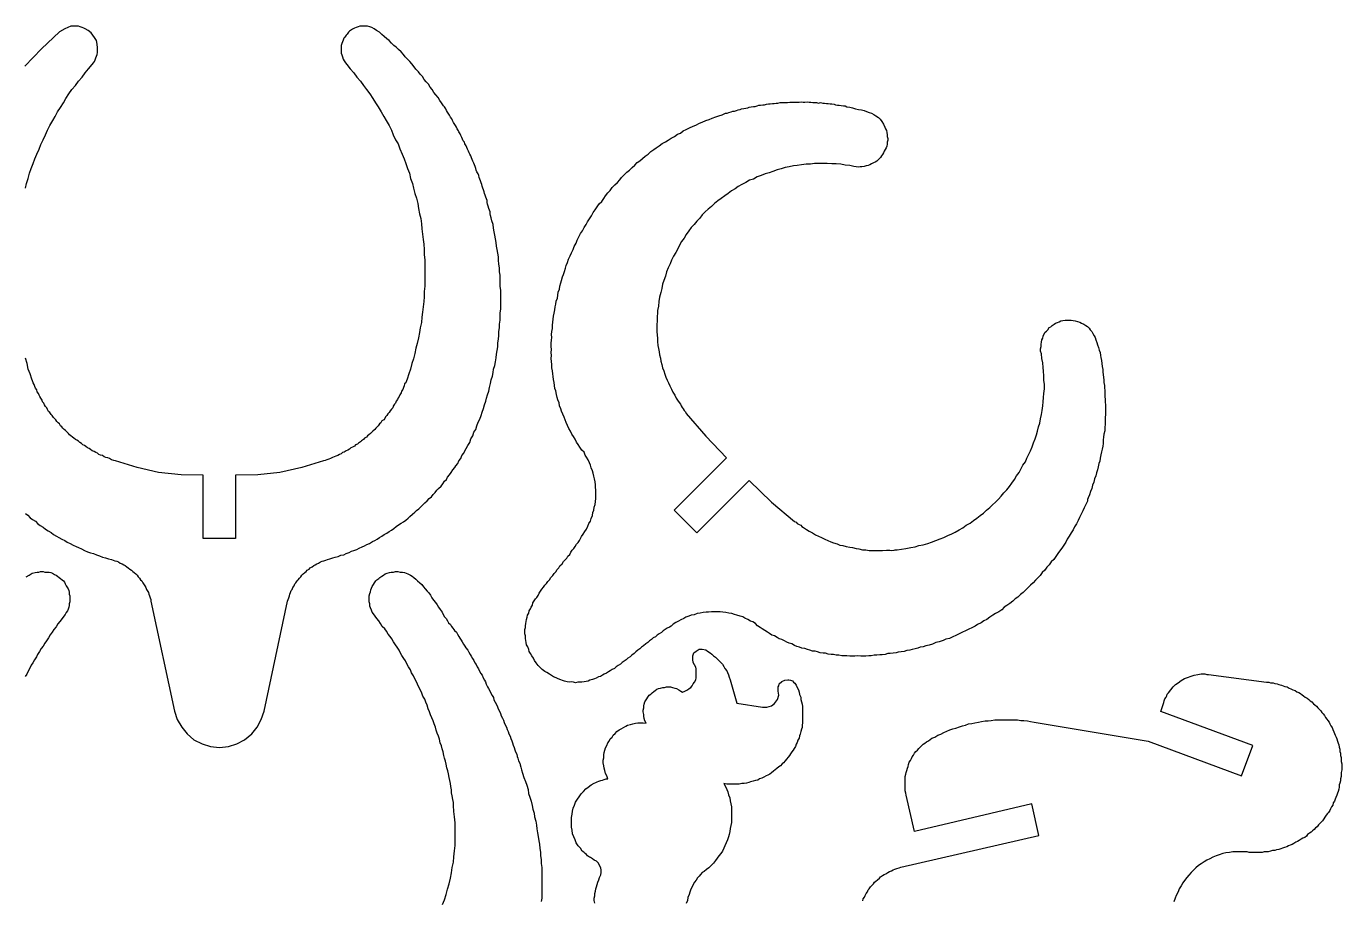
# Model space of a CAD drawing. Extents: x 2 to 225, y 2 to 117.
# Drawn here: x 110.5 to 172.1, y 75.5 to 116.5 of the extents above; entities that cross this region are included whole.
import ezdxf

# ---------------------------------------------------------------- set-up
doc = ezdxf.new("R2010")
doc.units = 0
doc.layers.add('DEFAULT_LAYER', color=1, linetype='CONTINUOUS')

msp = doc.modelspace()

# ---------------------------------------------------------------- linework, layer by layer
at = {"layer": 'DEFAULT_LAYER'}
for points in [[(110.412, 108.92), (110.468, 109.144), (110.552, 109.368), (110.608, 109.62), (110.692, 109.844), (110.776, 110.068), (110.86, 110.292), (110.944, 110.517), (111.056, 110.741), (111.14, 110.965), (111.252, 111.189), (111.364, 111.413), (111.448, 111.637), (111.56, 111.861), (111.7, 112.085), (111.812, 112.281), (111.924, 112.505), (112.064, 112.701), (112.204, 112.925), (112.316, 113.121), (112.456, 113.345), (112.596, 113.541), (112.764, 113.737), (112.904, 113.933), (113.073, 114.13), (113.213, 114.326), (113.381, 114.522), (113.549, 114.718), (113.605, 114.802), (113.661, 114.858), (113.689, 114.942), (113.717, 115.026), (113.745, 115.11), (113.773, 115.194), (113.801, 115.278), (113.801, 115.362), (113.801, 115.502), (113.773, 115.67), (113.745, 115.838), (113.661, 115.978), (113.577, 116.09), (113.493, 116.202), (113.353, 116.314), (113.213, 116.398), (113.157, 116.426), (113.073, 116.454), (112.989, 116.482), (112.904, 116.51), (112.82, 116.51), (112.736, 116.51), (112.624, 116.51), (112.54, 116.51), (112.26, 116.398), (112.008, 116.258), (111.168, 115.446), (110.384, 114.634)], [(110.412, 93.656), (110.524, 93.572), (110.636, 93.46), (110.748, 93.376), (110.888, 93.292), (111, 93.18), (111.112, 93.096), (111.252, 93.012), (111.364, 92.928), (111.476, 92.844), (111.616, 92.76), (111.728, 92.676), (111.868, 92.592), (111.98, 92.536), (112.12, 92.452), (112.26, 92.396), (112.372, 92.311), (112.512, 92.255), (112.652, 92.171), (112.792, 92.115), (112.904, 92.059), (113.045, 92.003), (113.185, 91.919), (113.325, 91.863), (113.465, 91.807), (113.605, 91.779), (113.745, 91.723), (113.885, 91.667), (114.025, 91.611), (114.165, 91.583), (114.305, 91.527), (114.445, 91.499), (114.529, 91.471), (114.613, 91.443), (114.697, 91.415), (114.781, 91.387), (114.865, 91.331), (114.949, 91.303), (115.033, 91.247), (115.089, 91.219), (115.173, 91.163), (115.229, 91.107), (115.313, 91.051), (115.397, 90.995), (115.453, 90.939), (115.509, 90.883), (115.593, 90.827), (115.649, 90.771), (115.705, 90.687), (115.761, 90.631), (115.817, 90.547), (115.873, 90.491), (115.929, 90.407), (115.957, 90.351), (116.013, 90.267), (116.069, 90.183), (116.097, 90.099), (116.125, 90.043), (116.181, 89.959), (116.209, 89.875), (116.237, 89.791), (116.265, 89.707), (116.293, 89.623), (116.293, 89.539), (117.414, 84.385), (117.526, 83.993), (117.75, 83.629), (118.002, 83.321), (118.31, 83.041), (118.702, 82.845), (119.094, 82.733), (119.514, 82.677), (119.934, 82.733), (120.327, 82.845), (120.691, 83.041), (121.027, 83.321), (121.279, 83.629), (121.475, 83.993), (121.615, 84.385), (122.707, 89.539), (122.735, 89.623), (122.763, 89.707), (122.791, 89.791), (122.819, 89.875), (122.847, 89.959), (122.875, 90.043), (122.931, 90.099), (122.959, 90.183), (123.015, 90.267), (123.043, 90.351), (123.099, 90.407), (123.155, 90.491), (123.211, 90.547), (123.267, 90.631), (123.323, 90.687), (123.379, 90.771), (123.435, 90.827), (123.519, 90.883), (123.575, 90.939), (123.631, 90.995), (123.715, 91.051), (123.771, 91.107), (123.856, 91.163), (123.94, 91.219), (123.996, 91.247), (124.08, 91.303), (124.164, 91.331), (124.248, 91.387), (124.332, 91.415), (124.416, 91.443), (124.5, 91.471), (124.584, 91.499), (124.696, 91.527), (124.836, 91.583), (124.948, 91.611), (125.088, 91.639), (125.2, 91.695), (125.34, 91.723), (125.452, 91.779), (125.592, 91.835), (125.704, 91.891), (125.816, 91.919), (125.956, 91.975), (126.068, 92.031), (126.208, 92.087), (126.32, 92.143), (126.432, 92.199), (126.544, 92.255), (126.684, 92.339), (126.796, 92.396), (126.908, 92.452), (127.02, 92.536), (127.132, 92.592), (127.244, 92.676), (127.356, 92.732), (127.469, 92.816), (127.581, 92.872), (127.693, 92.956), (127.805, 93.04), (127.917, 93.124), (128.029, 93.208), (128.141, 93.264), (128.253, 93.348), (128.365, 93.432), (128.449, 93.516), (128.561, 93.628), (128.673, 93.712), (128.757, 93.796), (128.869, 93.88), (128.953, 93.964), (129.065, 94.076), (129.149, 94.16), (129.261, 94.244), (129.345, 94.356), (129.457, 94.44), (129.541, 94.552), (129.625, 94.636), (129.709, 94.748), (129.793, 94.832), (129.905, 94.944), (129.989, 95.056), (130.073, 95.168), (130.157, 95.252), (130.213, 95.364), (130.297, 95.476), (130.381, 95.588), (130.465, 95.7), (130.549, 95.812), (130.605, 95.896), (130.689, 96.009), (130.745, 96.121), (130.829, 96.233), (130.885, 96.373), (130.969, 96.485), (131.026, 96.597), (131.082, 96.709), (131.166, 96.849), (131.25, 96.989), (131.306, 97.157), (131.39, 97.297), (131.446, 97.465), (131.53, 97.605), (131.586, 97.773), (131.642, 97.941), (131.726, 98.081), (131.782, 98.249), (131.838, 98.417), (131.894, 98.585), (131.95, 98.753), (132.006, 98.921), (132.034, 99.061), (132.09, 99.229), (132.146, 99.397), (132.174, 99.565), (132.23, 99.762), (132.258, 99.93), (132.314, 100.098), (132.342, 100.266), (132.37, 100.434), (132.426, 100.602), (132.454, 100.77), (132.482, 100.966), (132.51, 101.134), (132.538, 101.302), (132.566, 101.47), (132.566, 101.666), (132.594, 101.834), (132.622, 102.002), (132.622, 102.198), (132.65, 102.366), (132.65, 102.534), (132.678, 102.73), (132.678, 102.898), (132.678, 103.066), (132.706, 103.235), (132.706, 103.431), (132.706, 103.599), (132.706, 103.767), (132.706, 103.963), (132.706, 104.131), (132.678, 104.299), (132.678, 104.495), (132.678, 104.663), (132.678, 104.831), (132.65, 104.999), (132.65, 105.167), (132.622, 105.363), (132.594, 105.531), (132.594, 105.699), (132.566, 105.867), (132.538, 106.035), (132.51, 106.203), (132.482, 106.371), (132.454, 106.539), (132.426, 106.707), (132.398, 106.876), (132.37, 107.044), (132.342, 107.212), (132.286, 107.38), (132.258, 107.52), (132.23, 107.632), (132.202, 107.716), (132.202, 107.8), (132.174, 107.884), (132.146, 107.968), (132.118, 108.08), (132.09, 108.164), (132.062, 108.248), (132.062, 108.332), (132.034, 108.416), (132.006, 108.5), (131.978, 108.584), (131.95, 108.668), (131.922, 108.752), (131.894, 108.836), (131.866, 108.92), (131.838, 109.004), (131.81, 109.088), (131.782, 109.172), (131.754, 109.256), (131.726, 109.34), (131.698, 109.424), (131.67, 109.508), (131.642, 109.592), (131.586, 109.676), (131.558, 109.76), (131.53, 109.844), (131.502, 109.928), (131.474, 110.012), (131.446, 110.096), (131.39, 110.18), (131.362, 110.264), (131.334, 110.348), (131.306, 110.433), (131.25, 110.517), (131.222, 110.573), (131.194, 110.657), (131.138, 110.741), (131.11, 110.825), (131.082, 110.909), (131.026, 110.993), (130.998, 111.077), (130.941, 111.133), (130.913, 111.217), (130.885, 111.301), (130.829, 111.385), (130.801, 111.469), (130.745, 111.553), (130.717, 111.609), (130.661, 111.693), (130.633, 111.777), (130.577, 111.861), (130.521, 111.945), (130.493, 112.001), (130.437, 112.085), (130.409, 112.169), (130.353, 112.253), (130.297, 112.337), (130.269, 112.393), (130.213, 112.477), (130.157, 112.561), (130.129, 112.645), (130.073, 112.729), (130.017, 112.785), (129.933, 112.925), (129.849, 113.037), (129.765, 113.177), (129.653, 113.289), (129.569, 113.401), (129.485, 113.541), (129.401, 113.653), (129.317, 113.793), (129.205, 113.905), (129.121, 114.018), (129.037, 114.158), (128.925, 114.27), (128.841, 114.382), (128.729, 114.494), (128.645, 114.606), (128.533, 114.746), (128.449, 114.858), (128.337, 114.97), (128.225, 115.082), (128.141, 115.194), (128.029, 115.306), (127.917, 115.418), (127.805, 115.53), (127.693, 115.614), (127.581, 115.726), (127.469, 115.838), (127.356, 115.922), (127.244, 116.034), (127.132, 116.118), (127.02, 116.23), (126.88, 116.314), (126.768, 116.398), (126.656, 116.454), (126.572, 116.482), (126.46, 116.51), (126.376, 116.51), (126.292, 116.51), (126.18, 116.51), (126.096, 116.51), (126.012, 116.482), (125.928, 116.454), (125.844, 116.426), (125.76, 116.37), (125.704, 116.342), (125.62, 116.286), (125.564, 116.23), (125.508, 116.146), (125.452, 116.09), (125.396, 116.006), (125.34, 115.95), (125.312, 115.866), (125.284, 115.782), (125.256, 115.698), (125.228, 115.614), (125.228, 115.53), (125.228, 115.446), (125.228, 115.334), (125.228, 115.25), (125.256, 115.166), (125.284, 115.082), (125.312, 114.97), (125.368, 114.886), (125.424, 114.802), (125.48, 114.718), (125.48, 114.718), (125.648, 114.522), (125.816, 114.326), (125.956, 114.13), (126.124, 113.933), (126.264, 113.737), (126.404, 113.541), (126.572, 113.345), (126.712, 113.121), (126.824, 112.925), (126.964, 112.729), (127.104, 112.505), (127.216, 112.281), (127.328, 112.085), (127.469, 111.861), (127.581, 111.637), (127.665, 111.413), (127.777, 111.189), (127.889, 110.993), (127.973, 110.769), (128.085, 110.517), (128.169, 110.292), (128.253, 110.068), (128.337, 109.844), (128.421, 109.62), (128.477, 109.368), (128.561, 109.144), (128.617, 108.92), (128.673, 108.668), (128.757, 108.444), (128.813, 108.192), (128.841, 107.968), (128.897, 107.716), (128.953, 107.492), (128.981, 107.24), (129.009, 107.016), (129.037, 106.763), (129.065, 106.511), (129.093, 106.287), (129.121, 106.035), (129.121, 105.783), (129.149, 105.559), (129.149, 105.307), (129.149, 105.055), (129.149, 104.803), (129.149, 104.579), (129.149, 104.327), (129.121, 104.075), (129.121, 103.823), (129.093, 103.599), (129.065, 103.347), (129.037, 103.094), (129.009, 102.87), (128.981, 102.618), (128.925, 102.366), (128.897, 102.142), (128.841, 101.89), (128.785, 101.638), (128.729, 101.414), (128.673, 101.162), (128.617, 100.91), (128.533, 100.686), (128.477, 100.434), (128.393, 100.21), (128.309, 99.958), (128.281, 99.874), (128.253, 99.79), (128.197, 99.734), (128.169, 99.65), (128.141, 99.565), (128.113, 99.481), (128.057, 99.397), (128.029, 99.313), (127.973, 99.229), (127.945, 99.145), (127.889, 99.089), (127.861, 99.005), (127.805, 98.921), (127.777, 98.837), (127.721, 98.781), (127.665, 98.697), (127.637, 98.613), (127.581, 98.557), (127.525, 98.473), (127.469, 98.389), (127.413, 98.333), (127.356, 98.249), (127.3, 98.193), (127.272, 98.109), (127.216, 98.053), (127.132, 97.997), (127.076, 97.913), (127.02, 97.857), (126.964, 97.773), (126.908, 97.717), (126.852, 97.661), (126.796, 97.605), (126.712, 97.521), (126.656, 97.465), (126.6, 97.409), (126.516, 97.353), (126.46, 97.297), (126.404, 97.241), (126.32, 97.185), (126.264, 97.129), (126.18, 97.073), (126.124, 97.017), (126.04, 96.961), (125.984, 96.905), (125.9, 96.877), (125.844, 96.821), (125.76, 96.765), (125.676, 96.737), (125.62, 96.681), (125.536, 96.625), (125.452, 96.597), (125.368, 96.541), (125.284, 96.513), (125.228, 96.457), (125.144, 96.429), (125.06, 96.373), (124.976, 96.345), (124.892, 96.317), (124.808, 96.289), (124.724, 96.233), (124.64, 96.205), (124.556, 96.177), (124.472, 96.149), (124.388, 96.121), (123.379, 95.812), (122.343, 95.588), (121.307, 95.476), (120.271, 95.448), (120.271, 92.48), (118.758, 92.48), (118.758, 95.448), (117.722, 95.476), (116.658, 95.588), (115.649, 95.812), (114.641, 96.121), (114.557, 96.149), (114.445, 96.177), (114.361, 96.233), (114.277, 96.261), (114.193, 96.289), (114.109, 96.317), (114.025, 96.373), (113.941, 96.401), (113.857, 96.429), (113.801, 96.485), (113.717, 96.513), (113.633, 96.569), (113.549, 96.597), (113.465, 96.653), (113.409, 96.709), (113.325, 96.737), (113.241, 96.793), (113.185, 96.849), (113.101, 96.877), (113.045, 96.933), (112.96, 96.989), (112.904, 97.045), (112.82, 97.101), (112.764, 97.129), (112.68, 97.185), (112.624, 97.241), (112.54, 97.297), (112.484, 97.353), (112.428, 97.409), (112.372, 97.465), (112.288, 97.549), (112.232, 97.605), (112.176, 97.661), (112.12, 97.717), (112.064, 97.773), (112.008, 97.857), (111.952, 97.913), (111.896, 97.969), (111.84, 98.053), (111.784, 98.109), (111.728, 98.165), (111.672, 98.249), (111.616, 98.305), (111.56, 98.389), (111.504, 98.445), (111.448, 98.529), (111.42, 98.613), (111.364, 98.669), (111.308, 98.753), (111.28, 98.837), (111.224, 98.893), (111.196, 98.977), (111.14, 99.061), (111.084, 99.145), (111.056, 99.201), (111.028, 99.285), (110.972, 99.369), (110.944, 99.453), (110.888, 99.537), (110.86, 99.622), (110.832, 99.706), (110.776, 99.79), (110.748, 99.874), (110.72, 99.958), (110.636, 100.21), (110.552, 100.434), (110.496, 100.686), (110.412, 100.938)], [(110.457, 90.688), (110.597, 90.772), (110.737, 90.856), (110.877, 90.884), (110.961, 90.912), (111.045, 90.912), (111.129, 90.94), (111.241, 90.94), (111.325, 90.912), (111.437, 90.912), (111.522, 90.912), (111.606, 90.884), (111.69, 90.856), (111.774, 90.8), (111.858, 90.772), (111.914, 90.716), (111.998, 90.66), (112.054, 90.604), (112.138, 90.548), (112.194, 90.492), (112.25, 90.436), (112.278, 90.352), (112.334, 90.268), (112.362, 90.212), (112.418, 90.128), (112.446, 90.044), (112.474, 89.96), (112.474, 89.876), (112.502, 89.792), (112.502, 89.708), (112.502, 89.624), (112.502, 89.511), (112.474, 89.427), (112.474, 89.343), (112.446, 89.259), (112.418, 89.175), (112.39, 89.091), (112.334, 89.007), (112.278, 88.923), (112.222, 88.839), (112.138, 88.727), (112.026, 88.587), (111.942, 88.475), (111.858, 88.335), (111.746, 88.223), (111.662, 88.083), (111.578, 87.971), (111.494, 87.831), (111.409, 87.691), (111.325, 87.579), (111.241, 87.439), (111.157, 87.327), (111.073, 87.187), (110.989, 87.047), (110.933, 86.935), (110.849, 86.795), (110.765, 86.655), (110.681, 86.543), (110.625, 86.403), (110.541, 86.263), (110.485, 86.123), (110.401, 86.011)], [(129.979, 75.312), (130.063, 75.536), (130.147, 75.788), (130.203, 76.04), (130.287, 76.292), (130.343, 76.544), (130.399, 76.796), (130.427, 77.048), (130.483, 77.3), (130.511, 77.552), (130.539, 77.832), (130.567, 78.084), (130.567, 78.336), (130.567, 78.616), (130.567, 78.869), (130.567, 79.149), (130.539, 79.429), (130.511, 79.681), (130.483, 79.961), (130.483, 80.101), (130.455, 80.241), (130.427, 80.409), (130.399, 80.549), (130.399, 80.689), (130.371, 80.857), (130.343, 80.997), (130.315, 81.137), (130.287, 81.277), (130.259, 81.445), (130.231, 81.585), (130.175, 81.725), (130.147, 81.893), (130.119, 82.033), (130.063, 82.173), (130.035, 82.313), (130.007, 82.482), (129.951, 82.622), (129.923, 82.762), (129.867, 82.902), (129.839, 83.07), (129.783, 83.21), (129.727, 83.35), (129.671, 83.49), (129.643, 83.63), (129.587, 83.798), (129.531, 83.938), (129.475, 84.078), (129.418, 84.218), (129.362, 84.358), (129.306, 84.498), (129.25, 84.666), (129.194, 84.806), (129.138, 84.946), (129.054, 85.086), (128.998, 85.226), (128.942, 85.366), (128.858, 85.506), (128.802, 85.646), (128.746, 85.786), (128.662, 85.926), (128.606, 86.039), (128.522, 86.179), (128.466, 86.319), (128.382, 86.459), (128.298, 86.599), (128.242, 86.739), (128.158, 86.851), (128.074, 86.991), (127.99, 87.131), (127.934, 87.243), (127.85, 87.383), (127.766, 87.495), (127.682, 87.635), (127.598, 87.775), (127.514, 87.887), (127.43, 87.999), (127.346, 88.139), (127.262, 88.251), (127.15, 88.363), (127.066, 88.503), (126.982, 88.615), (126.898, 88.727), (126.814, 88.839), (126.73, 88.951), (126.674, 89.035), (126.646, 89.119), (126.59, 89.231), (126.562, 89.315), (126.562, 89.427), (126.534, 89.511), (126.534, 89.624), (126.534, 89.708), (126.534, 89.792), (126.562, 89.904), (126.59, 89.988), (126.618, 90.072), (126.646, 90.156), (126.674, 90.24), (126.73, 90.324), (126.786, 90.408), (126.842, 90.492), (126.898, 90.548), (126.982, 90.604), (127.038, 90.66), (127.122, 90.716), (127.206, 90.772), (127.29, 90.828), (127.374, 90.856), (127.486, 90.884), (127.57, 90.912), (127.682, 90.912), (127.766, 90.94), (127.878, 90.94), (127.99, 90.912), (128.102, 90.912), (128.186, 90.884), (128.27, 90.856), (128.354, 90.828), (128.466, 90.772), (128.55, 90.716), (128.634, 90.66), (128.718, 90.576), (128.802, 90.492), (128.914, 90.408), (128.998, 90.324), (129.082, 90.212), (129.166, 90.128), (129.25, 90.016), (129.334, 89.932), (129.418, 89.82), (129.475, 89.708), (129.559, 89.596), (129.643, 89.483), (129.727, 89.371), (129.783, 89.259), (129.867, 89.147), (129.951, 89.035), (130.007, 88.923), (130.063, 88.811), (130.147, 88.727), (130.203, 88.615), (130.259, 88.531), (130.343, 88.447), (130.399, 88.363), (130.455, 88.279), (130.511, 88.223), (130.539, 88.167), (130.623, 88.083), (130.679, 87.999), (130.735, 87.887), (130.791, 87.803), (130.847, 87.719), (130.903, 87.635), (130.959, 87.523), (131.015, 87.439), (131.071, 87.355), (131.155, 87.243), (131.211, 87.159), (131.267, 87.047), (131.323, 86.963), (131.379, 86.851), (131.435, 86.767), (131.491, 86.655), (131.547, 86.571), (131.603, 86.459), (131.659, 86.375), (131.715, 86.263), (131.771, 86.151), (131.827, 86.067), (131.883, 85.955), (131.939, 85.842), (131.995, 85.758), (132.023, 85.646), (132.079, 85.534), (132.135, 85.45), (132.191, 85.338), (132.247, 85.226), (132.303, 85.114), (132.359, 85.03), (132.387, 84.918), (132.443, 84.806), (132.499, 84.694), (132.555, 84.582), (132.583, 84.498), (132.639, 84.386), (132.695, 84.274), (132.723, 84.162), (132.779, 84.05), (132.835, 83.966), (132.863, 83.854), (132.919, 83.742), (132.975, 83.63), (133.003, 83.518), (133.06, 83.434), (133.088, 83.322), (133.144, 83.21), (133.172, 83.098), (133.228, 82.986), (133.256, 82.902), (133.284, 82.79), (133.34, 82.678), (133.368, 82.566), (133.396, 82.482), (133.452, 82.37), (133.48, 82.257), (133.508, 82.173), (133.536, 82.061), (133.592, 81.949), (133.62, 81.865), (133.648, 81.753), (133.676, 81.641), (133.732, 81.473), (133.788, 81.277), (133.872, 81.081), (133.928, 80.913), (133.984, 80.717), (134.012, 80.521), (134.068, 80.353), (134.124, 80.157), (134.18, 79.961), (134.208, 79.793), (134.264, 79.597), (134.292, 79.429), (134.348, 79.233), (134.376, 79.037), (134.404, 78.869), (134.432, 78.672), (134.46, 78.504), (134.488, 78.308), (134.516, 78.14), (134.544, 77.944), (134.572, 77.776), (134.572, 77.608), (134.6, 77.412), (134.6, 77.244), (134.628, 77.048), (134.628, 76.88), (134.628, 76.684), (134.628, 76.516), (134.628, 76.348), (134.628, 76.152), (134.628, 75.984), (134.628, 75.788), (134.628, 75.62), (134.6, 75.452)], [(137.112, 75.386), (137.084, 75.498), (137.084, 75.61), (137.112, 75.722), (137.112, 75.834), (137.141, 75.946), (137.169, 76.058), (137.197, 76.142), (137.225, 76.254), (137.253, 76.366), (137.309, 76.478), (137.337, 76.59), (137.393, 76.702), (137.421, 76.814), (137.421, 76.926), (137.393, 77.038), (137.337, 77.15), (137.281, 77.262), (137.197, 77.346), (137.084, 77.402), (137, 77.458), (136.916, 77.514), (136.86, 77.542), (136.776, 77.599), (136.72, 77.655), (136.664, 77.711), (136.608, 77.767), (136.524, 77.823), (136.44, 77.963), (136.328, 78.075), (136.244, 78.215), (136.188, 78.355), (136.132, 78.495), (136.076, 78.635), (136.048, 78.803), (136.02, 78.943), (136.02, 79.083), (136.02, 79.251), (136.02, 79.391), (136.048, 79.559), (136.076, 79.699), (136.104, 79.839), (136.16, 79.979), (136.216, 80.119), (136.3, 80.259), (136.384, 80.371), (136.468, 80.511), (136.58, 80.623), (136.692, 80.735), (136.804, 80.819), (136.944, 80.931), (137.084, 81.015), (137.169, 81.043), (137.225, 81.071), (137.309, 81.099), (137.393, 81.127), (137.477, 81.155), (137.561, 81.184), (137.645, 81.212), (137.729, 81.212), (137.673, 81.352), (137.617, 81.464), (137.589, 81.604), (137.561, 81.716), (137.533, 81.828), (137.505, 81.968), (137.505, 82.08), (137.533, 82.192), (137.533, 82.332), (137.561, 82.444), (137.589, 82.556), (137.617, 82.668), (137.673, 82.78), (137.729, 82.892), (137.785, 82.976), (137.841, 83.088), (137.925, 83.172), (137.981, 83.256), (138.065, 83.34), (138.149, 83.424), (138.261, 83.508), (138.345, 83.564), (138.457, 83.62), (138.569, 83.676), (138.653, 83.732), (138.793, 83.76), (138.905, 83.788), (139.017, 83.816), (139.129, 83.844), (139.269, 83.844), (139.381, 83.844), (139.521, 83.816), (139.465, 83.928), (139.437, 84.04), (139.409, 84.152), (139.409, 84.236), (139.381, 84.348), (139.381, 84.432), (139.409, 84.544), (139.409, 84.628), (139.437, 84.712), (139.465, 84.825), (139.521, 84.909), (139.549, 84.965), (139.605, 85.049), (139.661, 85.133), (139.745, 85.189), (139.801, 85.245), (139.885, 85.301), (139.941, 85.357), (140.025, 85.413), (140.109, 85.441), (140.193, 85.469), (140.305, 85.497), (140.389, 85.497), (140.473, 85.525), (140.585, 85.525), (140.669, 85.525), (140.754, 85.497), (140.866, 85.469), (140.95, 85.441), (141.062, 85.385), (141.146, 85.329), (141.23, 85.273), (141.342, 85.329), (141.454, 85.385), (141.538, 85.441), (141.622, 85.497), (141.678, 85.581), (141.734, 85.665), (141.79, 85.749), (141.846, 85.861), (141.874, 85.945), (141.874, 86.057), (141.874, 86.141), (141.874, 86.253), (141.874, 86.365), (141.846, 86.449), (141.79, 86.561), (141.734, 86.673), (141.706, 86.813), (141.706, 86.981), (141.762, 87.121), (141.874, 87.205), (142.014, 87.289), (142.154, 87.289), (142.322, 87.261), (142.406, 87.205), (142.518, 87.121), (142.602, 87.065), (142.686, 86.981), (142.77, 86.925), (142.854, 86.841), (142.938, 86.757), (143.022, 86.673), (143.106, 86.589), (143.162, 86.477), (143.218, 86.393), (143.302, 86.281), (143.33, 86.197), (143.386, 86.085), (143.414, 85.973), (143.47, 85.861), (143.778, 84.768), (144.983, 84.572), (145.179, 84.572), (145.403, 84.628), (145.543, 84.74), (145.683, 84.937), (145.739, 85.133), (145.711, 85.329), (145.711, 85.441), (145.711, 85.525), (145.739, 85.581), (145.767, 85.665), (145.879, 85.777), (146.019, 85.833), (146.159, 85.861), (146.215, 85.861), (146.299, 85.833), (146.383, 85.805), (146.439, 85.749), (146.495, 85.693), (146.551, 85.609), (146.607, 85.497), (146.663, 85.385), (146.691, 85.273), (146.719, 85.161), (146.775, 85.049), (146.775, 84.937), (146.803, 84.825), (146.831, 84.712), (146.859, 84.6), (146.859, 84.488), (146.859, 84.376), (146.859, 84.264), (146.859, 84.152), (146.859, 84.068), (146.859, 83.956), (146.859, 83.844), (146.831, 83.732), (146.831, 83.62), (146.803, 83.536), (146.775, 83.424), (146.747, 83.312), (146.719, 83.228), (146.691, 83.116), (146.635, 83.032), (146.607, 82.92), (146.551, 82.836), (146.523, 82.724), (146.467, 82.64), (146.411, 82.556), (146.355, 82.472), (146.299, 82.388), (146.243, 82.304), (146.187, 82.22), (146.103, 82.136), (146.047, 82.052), (145.963, 81.968), (145.907, 81.912), (145.823, 81.828), (145.739, 81.772), (145.655, 81.688), (145.571, 81.632), (145.487, 81.576), (145.403, 81.492), (145.319, 81.436), (145.235, 81.38), (145.151, 81.352), (145.039, 81.296), (144.955, 81.24), (144.843, 81.212), (144.759, 81.155), (144.647, 81.127), (144.535, 81.099), (144.423, 81.071), (144.339, 81.043), (144.226, 81.015), (144.114, 80.987), (144.002, 80.987), (143.89, 80.959), (143.778, 80.959), (143.638, 80.959), (143.526, 80.959), (143.414, 80.959), (143.302, 80.959), (143.162, 80.987), (143.246, 80.847), (143.302, 80.707), (143.358, 80.595), (143.386, 80.455), (143.442, 80.315), (143.47, 80.175), (143.498, 80.035), (143.526, 79.895), (143.526, 79.755), (143.526, 79.615), (143.526, 79.475), (143.526, 79.307), (143.526, 79.167), (143.498, 79.027), (143.47, 78.887), (143.442, 78.747), (143.414, 78.607), (143.386, 78.495), (143.33, 78.355), (143.274, 78.215), (143.218, 78.075), (143.162, 77.963), (143.106, 77.823), (143.022, 77.711), (142.938, 77.599), (142.854, 77.486), (142.77, 77.374), (142.686, 77.262), (142.574, 77.15), (142.462, 77.038), (142.35, 76.954), (142.238, 76.87), (142.154, 76.814), (142.07, 76.73), (142.014, 76.646), (141.93, 76.562), (141.874, 76.45), (141.79, 76.366), (141.734, 76.254), (141.678, 76.142), (141.622, 76.03), (141.566, 75.89), (141.538, 75.778), (141.482, 75.638), (141.454, 75.498), (141.398, 75.358)], [(149.676, 75.494), (149.704, 75.578), (149.76, 75.662), (149.788, 75.746), (149.844, 75.83), (149.9, 75.914), (149.928, 75.998), (149.984, 76.054), (150.04, 76.138), (150.124, 76.222), (150.18, 76.278), (150.236, 76.362), (150.292, 76.418), (150.376, 76.474), (150.46, 76.558), (150.516, 76.614), (150.6, 76.67), (150.684, 76.726), (150.768, 76.754), (150.852, 76.81), (150.936, 76.866), (151.02, 76.894), (151.104, 76.95), (151.188, 76.978), (151.272, 77.006), (151.384, 77.034), (151.468, 77.062), (157.938, 78.547), (157.602, 80.031), (152.112, 78.743), (151.72, 80.451), (151.692, 80.535), (151.664, 80.647), (151.664, 80.731), (151.664, 80.843), (151.664, 80.927), (151.664, 81.039), (151.664, 81.123), (151.664, 81.235), (151.664, 81.319), (151.692, 81.431), (151.72, 81.515), (151.748, 81.599), (151.776, 81.711), (151.804, 81.795), (151.832, 81.88), (151.86, 81.992), (151.916, 82.076), (151.972, 82.16), (152, 82.244), (152.056, 82.328), (152.112, 82.412), (152.169, 82.496), (152.253, 82.552), (152.309, 82.636), (152.365, 82.692), (152.449, 82.776), (152.505, 82.832), (152.589, 82.888), (152.673, 82.944), (152.757, 83), (152.841, 83.056), (152.925, 83.112), (153.065, 83.168), (153.205, 83.252), (153.345, 83.308), (153.485, 83.392), (153.625, 83.448), (153.765, 83.504), (153.905, 83.56), (154.045, 83.588), (154.213, 83.644), (154.353, 83.7), (154.493, 83.728), (154.633, 83.784), (154.801, 83.812), (154.941, 83.84), (155.109, 83.868), (155.249, 83.896), (155.417, 83.924), (155.557, 83.924), (155.697, 83.952), (155.866, 83.98), (156.006, 83.98), (156.174, 83.98), (156.314, 83.98), (156.482, 83.98), (156.622, 83.98), (156.79, 83.98), (156.93, 83.98), (157.098, 83.952), (157.238, 83.952), (157.406, 83.924), (157.546, 83.896), (157.714, 83.868), (163.064, 82.972), (167.433, 81.347), (167.965, 82.776), (163.652, 84.372), (163.792, 84.792), (163.82, 84.876), (163.848, 84.96), (163.904, 85.044), (163.932, 85.1), (163.96, 85.184), (164.016, 85.24), (164.128, 85.38), (164.24, 85.521), (164.352, 85.633), (164.464, 85.717), (164.604, 85.829), (164.772, 85.913), (164.912, 85.969), (165.08, 86.025), (165.22, 86.081), (165.388, 86.109), (165.556, 86.137), (165.64, 86.137), (165.724, 86.137), (165.808, 86.109), (165.892, 86.109), (168.609, 85.745), (168.721, 85.745), (168.805, 85.717), (168.917, 85.717), (169.001, 85.689), (169.113, 85.661), (169.197, 85.633), (169.309, 85.605), (169.393, 85.577), (169.477, 85.549), (169.589, 85.521), (169.673, 85.464), (169.757, 85.436), (169.841, 85.38), (169.953, 85.352), (170.037, 85.296), (170.121, 85.268), (170.206, 85.212), (170.29, 85.156), (170.346, 85.1), (170.43, 85.044), (170.514, 84.988), (170.598, 84.932), (170.654, 84.876), (170.738, 84.82), (170.822, 84.736), (170.878, 84.68), (170.962, 84.624), (171.018, 84.54), (171.074, 84.484), (171.158, 84.4), (171.214, 84.316), (171.27, 84.26), (171.326, 84.176), (171.382, 84.092), (171.438, 84.008), (171.494, 83.952), (171.55, 83.868), (171.578, 83.784), (171.634, 83.7), (171.69, 83.616), (171.718, 83.532), (171.774, 83.42), (171.802, 83.336), (171.83, 83.252), (171.886, 83.168), (171.914, 83.084), (171.942, 82.972), (171.97, 82.888), (171.998, 82.804), (172.026, 82.692), (172.054, 82.608), (172.054, 82.496), (172.082, 82.412), (172.082, 82.3), (172.11, 82.216), (172.11, 82.104), (172.11, 82.02), (172.138, 81.908), (172.138, 81.823), (172.138, 81.711), (172.138, 81.627), (172.11, 81.515), (172.11, 81.403), (172.11, 81.319), (172.082, 81.207), (172.082, 81.123), (172.054, 81.011), (172.026, 80.927), (172.026, 80.815), (171.998, 80.731), (171.97, 80.619), (171.942, 80.535), (171.914, 80.451), (171.858, 80.339), (171.83, 80.255), (171.802, 80.171), (171.746, 80.087), (171.718, 79.975), (171.662, 79.891), (171.606, 79.807), (171.578, 79.723), (171.522, 79.639), (171.466, 79.583), (171.41, 79.499), (171.354, 79.415), (171.298, 79.331), (171.242, 79.247), (171.186, 79.191), (171.102, 79.107), (171.046, 79.051), (170.99, 78.967), (170.906, 78.911), (170.85, 78.827), (170.766, 78.771), (170.71, 78.715), (170.626, 78.659), (170.542, 78.603), (170.486, 78.519), (170.402, 78.463), (170.318, 78.435), (170.234, 78.379), (170.149, 78.323), (170.065, 78.266), (169.981, 78.238), (169.897, 78.182), (169.813, 78.126), (169.729, 78.098), (169.645, 78.07), (169.561, 78.014), (169.449, 77.986), (169.365, 77.958), (169.281, 77.93), (169.197, 77.902), (169.085, 77.874), (169.001, 77.846), (168.889, 77.846), (168.805, 77.818), (168.693, 77.79), (168.609, 77.79), (168.497, 77.79), (168.413, 77.762), (168.301, 77.762), (168.217, 77.762), (168.105, 77.762), (168.021, 77.762), (167.909, 77.762), (167.797, 77.762), (167.713, 77.79), (167.629, 77.79), (167.545, 77.79), (167.461, 77.79), (167.377, 77.79), (167.293, 77.79), (167.209, 77.79), (167.125, 77.79), (167.041, 77.79), (166.873, 77.762), (166.705, 77.734), (166.564, 77.706), (166.396, 77.65), (166.256, 77.594), (166.088, 77.538), (165.948, 77.454), (165.808, 77.398), (165.696, 77.314), (165.556, 77.23), (165.416, 77.146), (165.304, 77.034), (165.192, 76.922), (165.08, 76.81), (164.968, 76.698), (164.884, 76.586), (164.772, 76.446), (164.688, 76.334), (164.604, 76.194), (164.52, 76.054), (164.464, 75.914), (164.38, 75.746), (164.324, 75.606), (164.268, 75.438)]]:
    msp.add_lwpolyline(points, dxfattribs=at)
msp.add_lwpolyline([(136.511, 96.631), (136.412, 96.77), (136.333, 96.888), (136.254, 97.007), (136.195, 97.146), (136.115, 97.265), (136.036, 97.383), (135.977, 97.522), (135.898, 97.641), (135.838, 97.78), (135.779, 97.918), (135.719, 98.057), (135.68, 98.176), (135.62, 98.314), (135.561, 98.453), (135.521, 98.572), (135.462, 98.71), (135.442, 98.849), (135.383, 98.988), (135.343, 99.106), (135.323, 99.245), (135.284, 99.404), (135.244, 99.522), (135.224, 99.661), (135.204, 99.8), (135.185, 99.938), (135.165, 100.077), (135.145, 100.215), (135.125, 100.354), (135.105, 100.493), (135.105, 100.651), (135.086, 100.79), (135.066, 100.928), (135.086, 101.067), (135.066, 101.206), (135.086, 101.344), (135.066, 101.483), (135.066, 101.641), (135.086, 101.78), (135.105, 101.919), (135.086, 102.057), (135.105, 102.196), (135.125, 102.335), (135.125, 102.493), (135.145, 102.632), (135.165, 102.77), (135.185, 102.909), (135.204, 103.048), (135.244, 103.206), (135.264, 103.345), (135.284, 103.483), (135.303, 103.622), (135.363, 103.76), (135.383, 103.899), (135.402, 104.038), (135.462, 104.176), (135.482, 104.315), (135.521, 104.473), (135.561, 104.592), (135.6, 104.751), (135.64, 104.87), (135.699, 105.008), (135.739, 105.167), (135.779, 105.285), (135.838, 105.424), (135.878, 105.583), (135.957, 105.741), (136.016, 105.88), (136.096, 106.038), (136.155, 106.177), (136.234, 106.335), (136.294, 106.474), (136.373, 106.632), (136.452, 106.791), (136.531, 106.909), (136.61, 107.068), (136.71, 107.206), (136.769, 107.345), (136.868, 107.484), (136.967, 107.622), (137.046, 107.781), (137.125, 107.9), (137.224, 108.038), (137.323, 108.177), (137.442, 108.296), (137.541, 108.434), (137.621, 108.553), (137.72, 108.692), (137.838, 108.811), (137.937, 108.949), (138.056, 109.068), (138.175, 109.187), (138.294, 109.306), (138.373, 109.425), (138.492, 109.543), (138.611, 109.662), (138.749, 109.761), (138.868, 109.88), (138.987, 109.999), (139.106, 110.118), (139.225, 110.197), (139.344, 110.316), (139.482, 110.415), (139.621, 110.514), (139.74, 110.633), (139.878, 110.732), (139.997, 110.811), (140.136, 110.91), (140.274, 111.009), (140.433, 111.088), (140.552, 111.167), (140.69, 111.266), (140.849, 111.346), (140.987, 111.445), (141.126, 111.504), (141.265, 111.603), (141.403, 111.662), (141.562, 111.742), (141.72, 111.821), (141.859, 111.88), (142.017, 111.96), (142.156, 112.019), (142.314, 112.098), (142.473, 112.138), (142.611, 112.197), (142.789, 112.257), (142.928, 112.316), (143.087, 112.356), (143.245, 112.435), (143.324, 112.435), (143.403, 112.474), (143.502, 112.494), (143.582, 112.534), (143.661, 112.534), (143.76, 112.554), (143.839, 112.593), (143.938, 112.613), (143.998, 112.633), (144.097, 112.653), (144.196, 112.673), (144.295, 112.692), (144.354, 112.712), (144.453, 112.732), (144.552, 112.752), (144.631, 112.752), (144.73, 112.772), (144.81, 112.811), (144.889, 112.811), (144.988, 112.831), (145.067, 112.831), (145.166, 112.851), (145.265, 112.871), (145.344, 112.871), (145.443, 112.89), (145.523, 112.89), (145.622, 112.91), (145.701, 112.91), (145.8, 112.93), (145.879, 112.93), (145.998, 112.93), (146.077, 112.93), (146.156, 112.93), (146.255, 112.95), (146.334, 112.95), (146.414, 112.95), (146.533, 112.95), (146.612, 112.95), (146.691, 112.95), (146.79, 112.97), (146.889, 112.95), (146.968, 112.95), (147.067, 112.97), (147.166, 112.95), (147.245, 112.95), (147.345, 112.93), (147.424, 112.93), (147.503, 112.93), (147.602, 112.91), (147.701, 112.93), (147.8, 112.91), (147.879, 112.91), (147.978, 112.89), (148.057, 112.89), (148.157, 112.871), (148.236, 112.871), (148.335, 112.851), (148.394, 112.831), (148.493, 112.811), (148.572, 112.811), (148.671, 112.791), (148.77, 112.772), (148.85, 112.772), (148.929, 112.732), (149.068, 112.712), (149.206, 112.692), (149.345, 112.633), (149.483, 112.613), (149.622, 112.593), (149.741, 112.554), (149.86, 112.514), (149.979, 112.474), (150.097, 112.435), (150.196, 112.375), (150.295, 112.316), (150.414, 112.237), (150.493, 112.158), (150.573, 112.039), (150.652, 111.92), (150.711, 111.781), (150.751, 111.702), (150.791, 111.623), (150.81, 111.524), (150.83, 111.425), (150.83, 111.346), (150.85, 111.247), (150.85, 111.167), (150.83, 111.068), (150.83, 110.989), (150.81, 110.89), (150.771, 110.811), (150.731, 110.732), (150.691, 110.652), (150.652, 110.573), (150.612, 110.494), (150.553, 110.435), (150.513, 110.355), (150.454, 110.296), (150.394, 110.237), (150.335, 110.177), (150.256, 110.138), (150.177, 110.098), (150.097, 110.058), (150.018, 110.019), (149.939, 109.979), (149.84, 109.959), (149.741, 109.939), (149.642, 109.92), (149.563, 109.92), (149.464, 109.9), (149.365, 109.92), (149.266, 109.939), (149.068, 109.979), (148.85, 109.999), (148.652, 110.039), (148.434, 110.058), (148.236, 110.058), (148.018, 110.078), (147.82, 110.078), (147.622, 110.078), (147.424, 110.078), (147.226, 110.039), (147.028, 110.039), (146.81, 110.019), (146.612, 109.979), (146.434, 109.959), (146.235, 109.92), (146.037, 109.88), (145.859, 109.821), (145.661, 109.781), (145.463, 109.702), (145.285, 109.642), (145.107, 109.583), (144.909, 109.504), (144.73, 109.444), (144.552, 109.345), (144.374, 109.286), (144.196, 109.187), (144.017, 109.088), (143.839, 108.989), (143.7, 108.89), (143.522, 108.791), (143.364, 108.672), (143.205, 108.553), (143.047, 108.434), (142.889, 108.316), (142.73, 108.197), (142.591, 108.058), (142.433, 107.939), (142.294, 107.801), (142.156, 107.662), (142.037, 107.504), (141.898, 107.365), (141.779, 107.206), (141.641, 107.068), (141.522, 106.909), (141.403, 106.751), (141.304, 106.573), (141.185, 106.414), (141.086, 106.236), (141.007, 106.078), (140.908, 105.899), (140.809, 105.721), (140.71, 105.543), (140.651, 105.365), (140.552, 105.186), (140.472, 104.988), (140.433, 104.79), (140.354, 104.592), (140.294, 104.414), (140.255, 104.216), (140.215, 104.018), (140.155, 103.8), (140.116, 103.602), (140.096, 103.384), (140.056, 103.186), (140.056, 103.107), (140.056, 103.028), (140.037, 102.929), (140.037, 102.849), (140.037, 102.77), (140.037, 102.691), (140.017, 102.513), (140.017, 102.354), (140.017, 102.196), (140.037, 102.018), (140.056, 101.879), (140.056, 101.721), (140.076, 101.542), (140.096, 101.404), (140.136, 101.245), (140.155, 101.107), (140.195, 100.948), (140.215, 100.81), (140.255, 100.651), (140.294, 100.493), (140.354, 100.354), (140.393, 100.196), (140.453, 100.057), (140.512, 99.918), (140.571, 99.78), (140.631, 99.641), (140.71, 99.483), (140.769, 99.344), (140.868, 99.205), (140.928, 99.067), (141.027, 98.928), (141.126, 98.79), (141.166, 98.71), (141.205, 98.631), (141.265, 98.572), (141.304, 98.493), (141.364, 98.433), (141.403, 98.354), (142.314, 97.284), (143.285, 96.274), (140.829, 93.819), (141.898, 92.749), (144.354, 95.205), (145.404, 94.195), (146.473, 93.284), (146.552, 93.244), (146.612, 93.185), (146.691, 93.145), (146.77, 93.106), (146.83, 93.046), (146.909, 93.007), (147.047, 92.908), (147.166, 92.828), (147.325, 92.749), (147.463, 92.65), (147.602, 92.591), (147.741, 92.531), (147.899, 92.452), (148.038, 92.393), (148.176, 92.333), (148.315, 92.274), (148.473, 92.234), (148.612, 92.175), (148.751, 92.155), (148.909, 92.115), (149.068, 92.076), (149.206, 92.056), (149.365, 92.016), (149.503, 91.997), (149.662, 91.957), (149.82, 91.957), (149.979, 91.917), (150.137, 91.917), (150.295, 91.917), (150.454, 91.917), (150.612, 91.917), (150.791, 91.937), (150.87, 91.937), (150.949, 91.937), (151.048, 91.917), (151.147, 91.937), (151.206, 91.957), (151.286, 91.957), (151.503, 91.977), (151.702, 92.016), (151.939, 92.056), (152.137, 92.096), (152.315, 92.155), (152.513, 92.195), (152.731, 92.254), (152.91, 92.314), (153.108, 92.393), (153.306, 92.472), (153.484, 92.531), (153.662, 92.63), (153.86, 92.71), (154.019, 92.789), (154.197, 92.888), (154.375, 92.987), (154.534, 93.106), (154.712, 93.205), (154.87, 93.324), (155.029, 93.442), (155.187, 93.561), (155.346, 93.68), (155.484, 93.819), (155.643, 93.937), (155.761, 94.056), (155.9, 94.195), (156.039, 94.334), (156.177, 94.472), (156.296, 94.631), (156.435, 94.769), (156.554, 94.928), (156.672, 95.086), (156.791, 95.245), (156.89, 95.423), (157.009, 95.581), (157.088, 95.74), (157.187, 95.918), (157.306, 96.076), (157.366, 96.255), (157.465, 96.433), (157.544, 96.591), (157.623, 96.789), (157.682, 96.968), (157.762, 97.166), (157.821, 97.344), (157.881, 97.522), (157.92, 97.72), (157.98, 97.898), (158.019, 98.096), (158.059, 98.294), (158.098, 98.493), (158.118, 98.71), (158.138, 98.889), (158.158, 99.106), (158.178, 99.285), (158.197, 99.503), (158.197, 99.701), (158.178, 99.918), (158.178, 100.116), (158.158, 100.334), (158.138, 100.513), (158.118, 100.73), (158.079, 100.928), (158.059, 101.146), (158.019, 101.265), (158.019, 101.384), (158.039, 101.483), (158.039, 101.602), (158.059, 101.701), (158.079, 101.8), (158.118, 101.879), (158.138, 101.978), (158.178, 102.057), (158.237, 102.156), (158.296, 102.216), (158.356, 102.275), (158.415, 102.374), (158.494, 102.414), (158.554, 102.473), (158.653, 102.533), (158.712, 102.592), (158.811, 102.612), (158.891, 102.651), (158.97, 102.691), (159.069, 102.711), (159.168, 102.731), (159.247, 102.731), (159.366, 102.731), (159.445, 102.731), (159.544, 102.711), (159.643, 102.691), (159.742, 102.671), (159.861, 102.632), (159.94, 102.592), (160.039, 102.533), (160.138, 102.473), (160.217, 102.434), (160.297, 102.354), (160.336, 102.275), (160.415, 102.196), (160.475, 102.097), (160.534, 101.998), (160.574, 101.919), (160.614, 101.8), (160.653, 101.681), (160.693, 101.562), (160.732, 101.443), (160.772, 101.325), (160.812, 101.206), (160.831, 101.067), (160.851, 100.968), (160.871, 100.829), (160.891, 100.691), (160.911, 100.552), (160.93, 100.414), (160.93, 100.295), (160.95, 100.156), (160.97, 100.057), (160.99, 99.918), (160.99, 99.8), (161.01, 99.661), (161.01, 99.542), (161.029, 99.443), (161.029, 99.324), (161.029, 99.205), (161.029, 99.126), (161.049, 99.027), (161.049, 98.948), (161.049, 98.869), (161.069, 98.77), (161.069, 98.611), (161.069, 98.453), (161.069, 98.294), (161.049, 98.156), (161.049, 97.997), (161.049, 97.839), (161.029, 97.7), (161.029, 97.542), (160.99, 97.383), (160.97, 97.245), (160.95, 97.106), (160.95, 96.948), (160.93, 96.809), (160.911, 96.67), (160.871, 96.552), (160.851, 96.413), (160.812, 96.255), (160.792, 96.116), (160.752, 95.997), (160.713, 95.839), (160.693, 95.7), (160.633, 95.561), (160.614, 95.423), (160.554, 95.284), (160.515, 95.126), (160.455, 94.987), (160.415, 94.829), (160.356, 94.69), (160.316, 94.532), (160.257, 94.393), (160.217, 94.314), (160.217, 94.235), (160.138, 94.076), (160.059, 93.918), (160, 93.779), (159.92, 93.621), (159.841, 93.462), (159.782, 93.324), (159.703, 93.165), (159.604, 93.026), (159.544, 92.888), (159.445, 92.749), (159.366, 92.591), (159.267, 92.452), (159.207, 92.314), (159.108, 92.175), (159.009, 92.036), (158.91, 91.898), (158.831, 91.779), (158.732, 91.64), (158.633, 91.502), (158.514, 91.383), (158.415, 91.244), (158.316, 91.145), (158.217, 91.006), (158.098, 90.888), (157.999, 90.749), (157.881, 90.63), (157.781, 90.531), (157.663, 90.412), (157.544, 90.293), (157.425, 90.175), (157.326, 90.076), (157.207, 89.957), (157.069, 89.858), (156.95, 89.739), (156.831, 89.66), (156.712, 89.541), (156.573, 89.442), (156.435, 89.343), (156.316, 89.264), (156.197, 89.145), (156.058, 89.046), (155.9, 88.967), (155.781, 88.887), (155.643, 88.788), (155.504, 88.689), (155.365, 88.63), (155.227, 88.531), (155.068, 88.452), (154.949, 88.372), (154.791, 88.293), (154.652, 88.234), (154.494, 88.155), (154.355, 88.095), (154.197, 88.016), (154.038, 87.937), (153.9, 87.877), (153.741, 87.798), (153.583, 87.758), (153.444, 87.699), (153.266, 87.64), (153.108, 87.6), (152.949, 87.521), (152.791, 87.481), (152.632, 87.442), (152.513, 87.402), (152.375, 87.382), (152.256, 87.343), (152.137, 87.303), (151.999, 87.283), (151.88, 87.244), (151.741, 87.224), (151.622, 87.184), (151.484, 87.164), (151.345, 87.145), (151.246, 87.125), (151.107, 87.105), (150.969, 87.085), (150.85, 87.085), (150.731, 87.046), (150.592, 87.026), (150.474, 87.026), (150.335, 87.006), (150.216, 87.006), (150.078, 86.986), (149.959, 86.986), (149.82, 86.966), (149.701, 86.966), (149.582, 86.966), (149.444, 86.986), (149.305, 86.966), (149.186, 86.966), (149.068, 86.966), (148.929, 86.986), (148.81, 86.986), (148.691, 86.986), (148.553, 87.006), (148.434, 87.006), (148.315, 87.046), (148.196, 87.046), (148.057, 87.065), (147.939, 87.105), (147.82, 87.105), (147.681, 87.125), (147.562, 87.164), (147.444, 87.204), (147.325, 87.204), (147.206, 87.244), (147.087, 87.283), (146.968, 87.323), (146.83, 87.343), (146.711, 87.382), (146.592, 87.422), (146.473, 87.461), (146.354, 87.541), (146.235, 87.58), (146.117, 87.62), (146.018, 87.679), (145.879, 87.739), (145.76, 87.778), (145.661, 87.838), (145.542, 87.917), (145.423, 87.957), (145.305, 88.036), (145.206, 88.095), (145.087, 88.174), (144.968, 88.254), (144.869, 88.313), (144.75, 88.392), (144.651, 88.491), (144.532, 88.57), (144.413, 88.61), (144.295, 88.689), (144.156, 88.749), (144.057, 88.808), (143.938, 88.848), (143.78, 88.887), (143.661, 88.927), (143.542, 88.967), (143.403, 88.986), (143.265, 89.006), (143.126, 89.026), (142.988, 89.046), (142.869, 89.046), (142.71, 89.046), (142.591, 89.046), (142.453, 89.026), (142.334, 89.026), (142.195, 89.006), (142.057, 88.986), (141.918, 88.967), (141.779, 88.907), (141.641, 88.887), (141.522, 88.848), (141.383, 88.788), (141.284, 88.729), (141.146, 88.669), (141.047, 88.61), (140.908, 88.551), (140.789, 88.471), (140.69, 88.372), (140.611, 88.333), (140.512, 88.273), (140.413, 88.214), (140.314, 88.155), (140.235, 88.075), (140.136, 88.016), (140.037, 87.957), (139.957, 87.877), (139.858, 87.818), (139.779, 87.739), (139.68, 87.679), (139.601, 87.6), (139.502, 87.541), (139.403, 87.442), (139.304, 87.382), (139.225, 87.303), (139.126, 87.244), (139.046, 87.164), (138.967, 87.085), (138.848, 87.006), (138.769, 86.927), (138.67, 86.867), (138.591, 86.788), (138.492, 86.729), (138.393, 86.669), (138.314, 86.59), (138.215, 86.531), (138.116, 86.471), (138.036, 86.392), (137.937, 86.333), (137.838, 86.273), (137.759, 86.234), (137.66, 86.174), (137.561, 86.115), (137.482, 86.075), (137.383, 86.016), (137.284, 85.996), (137.185, 85.936), (137.106, 85.897), (137.007, 85.877), (136.888, 85.837), (136.809, 85.798), (136.71, 85.778), (136.61, 85.758), (136.511, 85.738), (136.432, 85.738), (136.313, 85.738), (136.214, 85.719), (136.115, 85.738), (136.016, 85.758), (135.917, 85.738), (135.818, 85.758), (135.699, 85.798), (135.6, 85.818), (135.521, 85.857), (135.402, 85.897), (135.303, 85.956), (135.185, 85.996), (135.086, 86.055), (134.987, 86.115), (134.868, 86.194), (134.769, 86.253), (134.65, 86.333), (134.551, 86.432), (134.452, 86.531), (134.373, 86.649), (134.293, 86.768), (134.234, 86.867), (134.155, 86.986), (134.095, 87.085), (134.036, 87.184), (134.016, 87.283), (133.976, 87.402), (133.917, 87.501), (133.897, 87.6), (133.877, 87.699), (133.858, 87.798), (133.858, 87.917), (133.838, 88.016), (133.838, 88.095), (133.838, 88.214), (133.858, 88.313), (133.858, 88.392), (133.877, 88.491), (133.897, 88.59), (133.917, 88.689), (133.937, 88.788), (133.957, 88.887), (134.016, 88.986), (134.036, 89.085), (134.095, 89.184), (134.135, 89.264), (134.194, 89.363), (134.214, 89.462), (134.274, 89.561), (134.333, 89.66), (134.392, 89.719), (134.452, 89.818), (134.511, 89.917), (134.571, 90.016), (134.63, 90.115), (134.709, 90.194), (134.769, 90.293), (134.848, 90.373), (134.907, 90.472), (134.987, 90.551), (135.046, 90.65), (135.145, 90.749), (135.204, 90.848), (135.284, 90.927), (135.343, 91.026), (135.422, 91.105), (135.482, 91.204), (135.581, 91.303), (135.64, 91.402), (135.719, 91.482), (135.799, 91.561), (135.858, 91.66), (135.937, 91.739), (135.997, 91.838), (136.056, 91.937), (136.135, 92.016), (136.195, 92.115), (136.254, 92.214), (136.333, 92.294), (136.393, 92.393), (136.452, 92.492), (136.492, 92.571), (136.571, 92.69), (136.65, 92.809), (136.729, 92.927), (136.789, 93.066), (136.828, 93.185), (136.908, 93.304), (136.947, 93.423), (137.007, 93.561), (137.026, 93.7), (137.066, 93.819), (137.086, 93.957), (137.125, 94.076), (137.145, 94.215), (137.165, 94.353), (137.165, 94.472), (137.165, 94.631), (137.165, 94.749), (137.145, 94.888), (137.145, 95.007), (137.125, 95.146), (137.106, 95.284), (137.066, 95.403), (137.046, 95.542), (137.007, 95.66), (136.947, 95.799), (136.908, 95.918), (136.868, 96.037), (136.809, 96.175), (136.729, 96.294), (136.67, 96.393), (136.61, 96.532), (136.511, 96.631)], close=True, dxfattribs=at)

doc.saveas('drawing.dxf')
